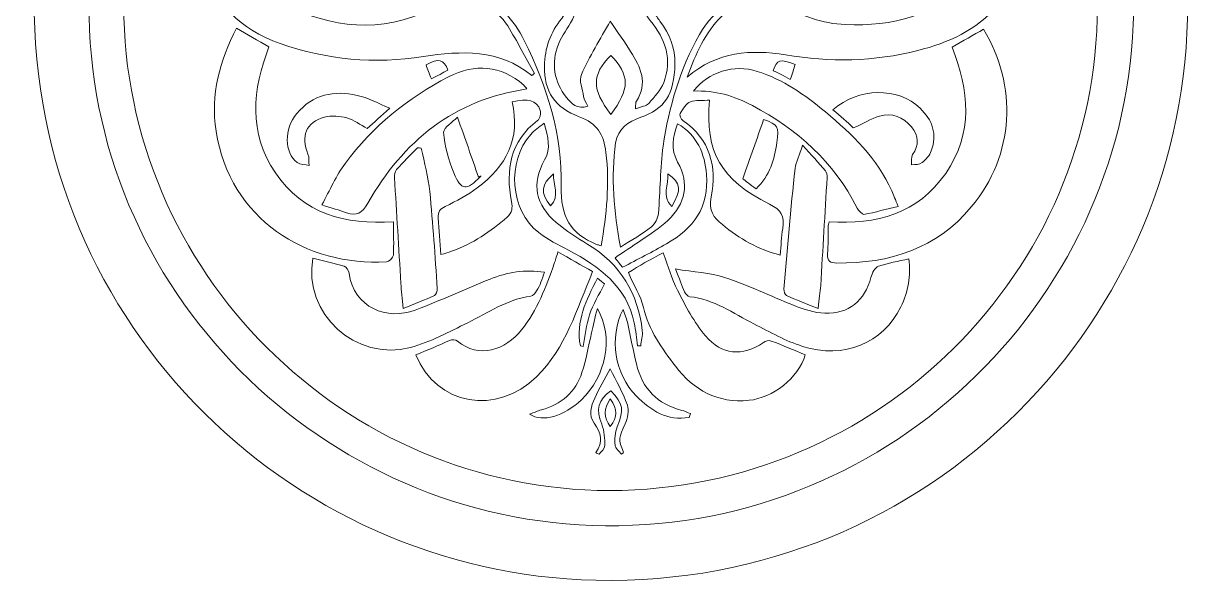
# Model space of a CAD drawing. Header units: inches. Extents: x -8.9 to 6.9, y 0.1 to 10.3.
# Drawn here: x 3.61 to 6.64, y 3.709 to 5.177 of the extents above; entities that cross this region are included whole.
import ezdxf

# ---------------------------------------------------------------- set-up
doc = ezdxf.new("R2010")
doc.units = ezdxf.units.IN
doc.header["$MEASUREMENT"] = 0
doc.layers.add('CTHULU PACK 1-10', color=7, linetype='Continuous', lineweight=0)

msp = doc.modelspace()

# ---------------------------------------------------------------- linework, layer by layer
at = {"layer": 'CTHULU PACK 1-10'}
for points, knots in [([(6.637555231977355, 5.227182591735375), (6.640333179297233, 4.413293618075436), (5.969499591650749, 3.70912720572192), (5.098666088775315, 3.728571565395314), (4.29172155955982, 3.746626951408769), (3.609777030344325, 4.42023806251988), (3.638943781782042, 5.282738147290943), (3.663943612239942, 6.064682422193286), (4.313943866553093, 6.74801592506872), (5.17922147478877, 6.727182591735387), (5.987554977664204, 6.707738232061993), (6.638944205637294, 6.042460539055266), (6.637555231977355, 5.227182591735375)], [0, 0, 0, 0, 1, 1, 1, 2, 2, 2, 3, 3, 3, 4, 4, 4, 4]), ([(3.78061061799081, 5.229960539055253), (3.775055147206305, 4.485516009839758), (4.387555231977355, 3.877182846048526), (5.123665919233214, 3.870238401604082), (5.875054892893154, 3.863293957159637), (6.486166004004265, 4.473016094610809), (6.497276945573275, 5.20912720572192), (6.506999337337598, 5.967460623826316), (5.89172130524667, 6.579960708597367), (5.155610194135558, 6.588293702846499), (4.3944996764218, 6.595238147290943), (3.775055147206305, 5.974405068270761), (3.78061061799081, 5.229960539055253)], [0, 0, 0, 0, 1, 1, 1, 2, 2, 2, 3, 3, 3, 4, 4, 4, 4]), ([(5.134777284657476, 3.961905153041799), (4.441721813872971, 3.961905153041799), (3.870888395768588, 4.532738571146182), (3.870888395768588, 5.225794041930687), (3.870888395768588, 5.927182930819589), (4.440332840213033, 6.495238401604094), (5.141721729101921, 6.495238401604094), (5.836166173546366, 6.495238401604094), (6.402833094526183, 5.923016009839771), (6.402833094526183, 5.221627544806121), (6.402833094526183, 4.529960623826304), (5.83061070276186, 3.961905153041799), (5.134777284657476, 3.961905153041799)], [0, 0, 0, 0, 1, 1, 1, 2, 2, 2, 3, 3, 3, 4, 4, 4, 4]), ([(4.913944036095194, 5.945238316833044), (4.909777538970628, 5.945238316833044), (4.906999591650749, 5.946627290492983), (4.902833094526183, 5.946627290492983), (4.902833094526183, 5.956349682257306), (4.898666597401617, 5.970238571146195), (4.904222068186123, 5.97718301559064), (4.912555486290506, 5.988293957159649), (4.925055401519456, 5.995238401604094), (4.936166343088467, 6.003571819708477), (4.951444205637295, 6.013294211472801), (4.961166173546366, 6.02718310036169), (4.951444205637295, 6.043849512715206), (4.941721813872971, 6.06190489872866), (4.923666427859516, 6.063293872388599), (4.909777538970628, 6.053571904479528), (4.89311070276186, 6.042460962910518), (4.876444290408344, 6.02718310036169), (4.866721898644022, 6.010516264152922), (4.854221983415072, 5.988293957159649), (4.845888565310688, 5.96329412670175), (4.837555147206304, 5.939682846048539), (4.822277284657476, 5.90079412670175), (4.798666427859516, 5.873016348923973), (4.758388310997538, 5.856349512715206), (4.736166004004265, 5.846627120950882), (4.713943697010992, 5.829960708597367), (4.697277284657476, 5.81190489872866), (4.65561061799081, 5.763293787617549), (4.652832670670932, 5.704960284742115), (4.662555062435254, 5.645238232061993), (4.673666004004265, 5.579960284742115), (4.7069996764218, 5.532738147290943), (4.775055147206304, 5.516071734937427), (4.781999591650749, 5.514682761277488), (4.788944036095194, 5.502182846048539), (4.791721983415072, 5.493849427944155), (4.801444375179395, 5.461905153041811), (4.811166343088467, 5.429960454284215), (4.843111041846062, 5.411905068270761), (4.855610957075011, 5.404960623826316), (4.870888819623839, 5.404960623826316), (4.884777708512729, 5.40079412670175), (4.884777708512729, 5.410516518466073), (4.884777708512729, 5.41468301559064), (4.88199976119285, 5.416071989250578), (4.848666512630567, 5.441071819708477), (4.858388480539638, 5.506349767028356), (4.886166258317416, 5.528572074021629), (4.912555062435254, 5.549405407354962), (4.952832755441982, 5.541071989250578), (4.98061053321976, 5.506349767028356), (5.015332755441982, 5.46329412670175), (5.034777115115375, 5.4132940419307), (5.037555062435254, 5.357738486375144), (5.040333009755133, 5.310516348923973), (5.008388310997538, 5.2882940419307), (4.965332670670932, 5.309127375264034), (4.947277284657476, 5.317460793368417), (4.931999422108648, 5.334127205721933), (4.913943612239942, 5.349405068270761), (4.904221220475619, 5.320238316833044), (4.906999167795498, 5.291071565395327), (4.926443527468891, 5.267460708597367), (4.961165749691113, 5.225794041930687), (5.005610363677659, 5.232738486375132), (5.061165919233214, 5.249405322583899), (5.051443527468891, 5.223016518466061), (5.045888056684386, 5.203572158792667), (5.037554638580003, 5.186905322583899), (5.026443697010992, 5.164683015590626), (5.009776860802225, 5.145238655917233), (5.001443442697842, 5.12301634892396), (4.981999083024447, 5.07301626415291), (4.988943527468891, 5.025794126701738), (5.022276776031175, 4.984127460035071), (5.034776691260124, 4.968849597486243), (5.050054553808952, 4.952183185132727), (5.07783233158673, 4.961905153041798), (5.073665834462164, 4.971627544806121), (5.068109939822407, 4.978571989250566), (5.066721390017719, 4.986904983499698), (5.063943442697842, 5.006349343173092), (5.05422147478877, 5.028571650166364), (5.061165919233214, 5.043849512715192), (5.081999252566547, 5.091071650166364), (5.109777030344326, 5.13551626415291), (5.136165834462164, 5.182738401604082), (5.156999167795498, 5.152182676506425), (5.173666004004265, 5.128571819708465), (5.188943442697842, 5.103571565395314), (5.215332246815679, 5.063293872388586), (5.234776606489074, 5.02162720572192), (5.20422130524667, 4.974405068270749), (5.201443357926791, 4.97162712095087), (5.20283233158673, 4.966071650166364), (5.201443357926791, 4.954960708597354), (5.216721220475619, 4.960516179381859), (5.230610109364508, 4.961905153041798), (5.236165580149013, 4.968849597486243), (5.251443442697842, 4.985516433695011), (5.26672130524667, 5.003571819708465), (5.275054299495801, 5.023016179381859), (5.298665580149013, 5.082738232061981), (5.279220796620367, 5.136905237812849), (5.240332077273579, 5.18412737526402), (5.22505421472475, 5.203571734937415), (5.218109770280307, 5.223016094610809), (5.22505421472475, 5.24662737526402), (5.283387717600185, 5.228571989250566), (5.325054384266851, 5.235516433695011), (5.35005421472475, 5.266071734937427), (5.368109600738206, 5.28968301559064), (5.372276521718023, 5.325793787617549), (5.356998659169195, 5.35218301559064), (5.352832162044629, 5.345238571146195), (5.348665241064812, 5.33968310036169), (5.344498743940246, 5.332738655917245), (5.327831907731479, 5.309127375264034), (5.28894318838469, 5.295238486375144), (5.266720881391417, 5.304960878139468), (5.237554129953701, 5.317460793368417), (5.234776606489074, 5.345238571146195), (5.240332077273579, 5.370238825459346), (5.248665495377963, 5.404961047681568), (5.258387463287034, 5.43968326990379), (5.275054299495801, 5.471627544806134), (5.286165241064812, 5.493849851799406), (5.304221050933518, 5.51468318513274), (5.325054384266851, 5.528572074021629), (5.36394310361364, 5.554960878139468), (5.401443273155741, 5.536905492126012), (5.41394318838469, 5.492460878139468), (5.423665580149013, 5.459127629577184), (5.411165241064812, 5.432738825459346), (5.393109855051357, 5.403572074021629), (5.411165241064812, 5.406350021341507), (5.431998574398145, 5.407738571146195), (5.441720966162468, 5.418849936570457), (5.459776352175922, 5.44107224356373), (5.473665241064812, 5.467461047681568), (5.483387632829135, 5.493849851799406), (5.48894310361364, 5.509127714348235), (5.493110024593457, 5.517461132452618), (5.509776436946973, 5.521627629577184), (5.552832077273579, 5.532738571146195), (5.583387378515983, 5.559127799119285), (5.60005421472475, 5.600794465785952), (5.622276521718023, 5.656350021341507), (5.62505404518265, 5.711905576897063), (5.605609685509256, 5.767461132452618), (5.590331822960428, 5.810516772779224), (5.56255404518265, 5.843850021341507), (5.518109855051357, 5.859127883890336), (5.477832162044629, 5.873016772779224), (5.454220881391417, 5.902183524216941), (5.440331992502529, 5.93968326990379), (5.430609600738206, 5.963294550557002), (5.423665156293761, 5.98968335467484), (5.411165241064812, 6.010516688008174), (5.400054299495801, 6.028572074021629), (5.381998489627094, 6.045238910230396), (5.36394310361364, 6.056349851799406), (5.355609685509256, 6.061905322583911), (5.337554299495801, 6.050794381014902), (5.325054384266851, 6.046627460035083), (5.329220881391417, 6.034127544806134), (5.331998828711296, 6.018849682257306), (5.340332246815679, 6.007738740688296), (5.348665664920063, 5.996627799119285), (5.363943527468891, 5.992460878139468), (5.373665495377963, 5.981349936570457), (5.384776436946973, 5.970238995001446), (5.386165410606913, 5.956350106112558), (5.36394310361364, 5.946627714348235), (5.373665495377963, 5.973016518466073), (5.356998659169195, 5.977183439445891), (5.340331822960428, 5.984127883890336), (5.293109685509256, 6.004961217223669), (5.284776267404873, 6.036905492126012), (5.315331992502529, 6.078572158792679), (5.311165495377963, 6.079961132452618), (5.308387548058084, 6.082738655917245), (5.305609600738206, 6.082738655917245), (5.248665071522711, 6.092461047681568), (5.208387378515983, 6.046627460035083), (5.226442764529438, 5.991071904479528), (5.233387208973883, 5.967460623826316), (5.248665071522711, 5.946627290492983), (5.255609515967155, 5.923016433695023), (5.269498404856045, 5.878571819708477), (5.259776013091721, 5.835516603237124), (5.248665071522711, 5.791071989250578), (5.240331653418327, 5.759127714348235), (5.241720627078266, 5.7257940419307), (5.269498404856045, 5.70218318513274), (5.294498235313944, 5.681349851799406), (5.320887463287034, 5.68968326990379), (5.350053790869499, 5.711905576897063), (5.33616490198061, 5.671627883890336), (5.308387124202832, 5.673016857550274), (5.280609346425054, 5.674405407354962), (5.277831399105176, 5.634127714348235), (5.288942764529438, 5.591072074021629), (5.252831568647277, 5.559127799119285), (5.251442594987338, 5.561905746439164), (5.250053621327398, 5.563294296243851), (5.250053621327398, 5.563294296243851), (5.250053621327398, 5.56607224356373), (5.250053621327398, 5.568849767028356), (5.250053621327398, 5.571627714348235), (5.268109007340854, 5.617460878139468), (5.265331483876226, 5.660516518466073), (5.238942679758388, 5.70218318513274), (5.218109346425054, 5.734127460035083), (5.218109346425054, 5.768849682257306), (5.227831738189378, 5.806349851799406), (5.234776182633822, 5.834127629577184), (5.236165156293761, 5.861905407354962), (5.241720627078266, 5.88968318513274), (5.2000539604116, 5.849405492126012), (5.143109431196105, 5.81607224356373), (5.193109515967155, 5.745238825459346), (5.168109685509256, 5.75357224356373), (5.161165241064812, 5.767461132452618), (5.158387293744933, 5.786905492126012), (5.152831822960428, 5.823016688008174), (5.168109685509256, 5.850794465785952), (5.193109515967155, 5.875794296243851), (5.21255387564055, 5.895238655917245), (5.227831738189378, 5.918849936570457), (5.215331822960428, 5.946627714348235), (5.19866498675166, 5.986905407354962), (5.188943018842589, 6.025794550557002), (5.21255387564055, 6.06468326990379), (5.154220372765116, 6.095238995001446), (5.13616498675166, 6.136905661668113), (5.158387293744933, 6.17857232833478), (5.177831653418327, 6.214683524216941), (5.230609685509256, 6.227183439445891), (5.272276352175922, 6.200794635328052), (5.255609515967155, 6.200794635328052), (5.243109600738206, 6.200794635328052), (5.231998659169195, 6.200794635328052), (5.205609855051357, 6.200794635328052), (5.181998574398145, 6.19107224356373), (5.175054129953701, 6.166072413105831), (5.170887632829135, 6.149405576897063), (5.175054129953701, 6.125794720099102), (5.184776521718023, 6.111905831210214), (5.198665410606913, 6.088294550557002), (5.22644318838469, 6.089683524216941), (5.248665495377963, 6.098016942321325), (5.281998743940246, 6.110516857550274), (5.312554469037902, 6.104961386765769), (5.343109770280307, 6.09246147153682), (5.386165410606913, 6.074406085523365), (5.429221050933518, 6.095239418856698), (5.444498489627094, 6.139683608987992), (5.458387378515983, 6.184128222974536), (5.440331992502529, 6.232739334085648), (5.391720881391417, 6.256350190883608), (5.22644318838469, 6.339683524216941), (5.059776521718023, 6.339683524216941), (4.894498828711296, 6.257739164543547), (4.865332077273579, 6.243850275654658), (4.844498743940246, 6.218850445196759), (4.837554299495801, 6.186905746439164), (4.830609855051357, 6.156350021341507), (4.836165325835862, 6.127183693759042), (4.861165580149013, 6.106350360425708), (4.880609939822407, 6.088294974412254), (4.904221220475619, 6.077183608987992), (4.931998998253397, 6.088294974412254), (4.968110194135558, 6.103572836961082), (5.00283241635778, 6.110517281405527), (5.041721135704569, 6.096628392516637), (5.076443357926791, 6.084128477287688), (5.108387632829135, 6.106350784280961), (5.113943527468891, 6.136906085523365), (5.119498998253397, 6.170239334085648), (5.095888141455437, 6.198017111863426), (5.058387971913336, 6.200795059183304), (5.044499083024447, 6.202184032843243), (5.031999167795498, 6.200795059183304), (5.009776860802225, 6.200795059183304), (5.052832501128831, 6.225794889641203), (5.104221135704569, 6.216072921732132), (5.122276945573275, 6.182739673169849), (5.130610363677659, 6.167461810621021), (5.137554808122104, 6.143850953823061), (5.131999337337598, 6.129962064934172), (5.120888395768588, 6.104962234476273), (5.098666088775315, 6.082739927483), (5.079221729101921, 6.056351123365161), (5.091721644330871, 6.017462404018374), (5.094499591650749, 6.002184541469546), (5.077832755441982, 5.966073345587384), (5.061165919233214, 5.929962149705223), (5.069499337337598, 5.902184371927445), (5.094499591650749, 5.875795567809606), (5.10561053321976, 5.863295652580656), (5.116721898644022, 5.849406763691768), (5.123666343088467, 5.83412890114294), (5.140333179297233, 5.796628731600839), (5.127832840213032, 5.75912898591399), (5.097277538970628, 5.750795567809606), (5.14311070276186, 5.818851038594112), (5.086166597401617, 5.850795737351707), (5.047277454199577, 5.891073430358434), (5.048666427859516, 5.864684626240596), (5.048666427859516, 5.838295822122757), (5.055610872303961, 5.814684541469546), (5.06949976119285, 5.770239927483), (5.063944290408344, 5.731351208136212), (5.040333009755133, 5.692462488789424), (5.0194996764218, 5.659129240227141), (5.0194996764218, 5.62301804434498), (5.03061061799081, 5.585517874802879), (5.033388565310688, 5.578573430358434), (5.034777115115375, 5.570240012254051), (5.037555062435254, 5.554962149705223), (4.997277369428527, 5.592462319247323), (5.008388310997538, 5.635517535718677), (5.004221813872971, 5.675795652580656), (4.975055062435254, 5.67162915545609), (4.950055231977355, 5.674406678920718), (4.938943866553093, 5.707739927483), (4.961166173546366, 5.688295567809606), (4.984777030344326, 5.684128646829789), (5.009777284657476, 5.698017535718677), (5.034777115115375, 5.713295398267505), (5.04172155955982, 5.739684202385344), (5.040333009755133, 5.767461980163122), (5.038944036095194, 5.779961895392071), (5.037555062435254, 5.793850784280961), (5.033388565310688, 5.80635069950991), (5.01811070276186, 5.861906255065465), (5.016721729101921, 5.914683863301143), (5.050055401519456, 5.964683948072193), (5.055610872303961, 5.974406339836516), (5.059777793283779, 5.985517281405527), (5.062555316748405, 5.996628222974536), (5.066721813872971, 6.021628053432436), (5.06811078753291, 6.046628307745587), (5.044499930734951, 6.064683693759042), (5.022277623741678, 6.081350529967809), (4.998666766943718, 6.089683524216941), (4.969500015506, 6.077183608987992), (5.000055740603657, 6.038294889641203), (4.991722322499273, 6.003572667418981), (4.947277708512729, 5.984127883890336), (4.923666427859516, 5.9757940419307), (4.904221644330871, 5.971627120950882), (4.913944036095194, 5.945238316833044)], [0, 0, 0, 0, 1, 1, 1, 2, 2, 2, 3, 3, 3, 4, 4, 4, 5, 5, 5, 6, 6, 6, 7, 7, 7, 8, 8, 8, 9, 9, 9, 10, 10, 10, 11, 11, 11, 12, 12, 12, 13, 13, 13, 14, 14, 14, 15, 15, 15, 16, 16, 16, 17, 17, 17, 18, 18, 18, 19, 19, 19, 20, 20, 20, 21, 21, 21, 22, 22, 22, 23, 23, 23, 24, 24, 24, 25, 25, 25, 26, 26, 26, 27, 27, 27, 28, 28, 28, 29, 29, 29, 30, 30, 30, 31, 31, 31, 32, 32, 32, 33, 33, 33, 34, 34, 34, 35, 35, 35, 36, 36, 36, 37, 37, 37, 38, 38, 38, 39, 39, 39, 40, 40, 40, 41, 41, 41, 42, 42, 42, 43, 43, 43, 44, 44, 44, 45, 45, 45, 46, 46, 46, 47, 47, 47, 48, 48, 48, 49, 49, 49, 50, 50, 50, 51, 51, 51, 52, 52, 52, 53, 53, 53, 54, 54, 54, 55, 55, 55, 56, 56, 56, 57, 57, 57, 58, 58, 58, 59, 59, 59, 60, 60, 60, 61, 61, 61, 62, 62, 62, 63, 63, 63, 64, 64, 64, 65, 65, 65, 66, 66, 66, 67, 67, 67, 68, 68, 68, 69, 69, 69, 70, 70, 70, 71, 71, 71, 72, 72, 72, 73, 73, 73, 74, 74, 74, 75, 75, 75, 76, 76, 76, 77, 77, 77, 78, 78, 78, 79, 79, 79, 80, 80, 80, 81, 81, 81, 82, 82, 82, 83, 83, 83, 84, 84, 84, 85, 85, 85, 86, 86, 86, 87, 87, 87, 88, 88, 88, 89, 89, 89, 90, 90, 90, 91, 91, 91, 92, 92, 92, 93, 93, 93, 94, 94, 94, 95, 95, 95, 96, 96, 96, 97, 97, 97, 98, 98, 98, 99, 99, 99, 100, 100, 100, 101, 101, 101, 102, 102, 102, 103, 103, 103, 104, 104, 104, 105, 105, 105, 106, 106, 106, 107, 107, 107, 108, 108, 108, 109, 109, 109, 110, 110, 110, 111, 111, 111, 112, 112, 112, 113, 113, 113, 114, 114, 114, 115, 115, 115, 116, 116, 116, 117, 117, 117, 118, 118, 118, 118]), ([(4.931999422108648, 5.041071565395314), (4.934777369428527, 5.042460539055253), (4.936165919233214, 5.04523806251988), (4.938943866553093, 5.04662703617982), (4.915332585899881, 5.088293702846486), (4.894499252566547, 5.129960369513153), (4.869499422108648, 5.17023806251988), (4.838943697010992, 5.217460199971052), (4.79311053321976, 5.238293533304386), (4.737554977664204, 5.228571565395314), (4.706999252566547, 5.223016094610809), (4.676443951324143, 5.216071650166364), (4.647277199886426, 5.203571734937415), (4.513943781782042, 5.14662720572192), (4.387554808122104, 5.174404983499698), (4.266721729101921, 5.235516009839758), (4.170888480539638, 5.284127120950882), (4.136166258317416, 5.370238401604094), (4.159777115115376, 5.474405068270761), (4.183388395768588, 5.582738232061993), (4.247276945573275, 5.66468301559064), (4.331999252566548, 5.731349512715206), (4.375054892893154, 5.764682761277488), (4.41672155955982, 5.800793957159649), (4.461165749691113, 5.836905153041811), (4.444498913482346, 5.856349512715206), (4.42922147478877, 5.873016348923973), (4.413943612239942, 5.892460708597367), (4.319499337337598, 5.817460793368417), (4.225054638580003, 5.746627375264034), (4.151443697010992, 5.656349597486255), (4.12783241635778, 5.625793872388599), (4.106999083024447, 5.591071650166377), (4.093110194135558, 5.556349427944155), (4.031999167795498, 5.414682591735387), (4.063943442697842, 5.19801626415291), (4.277832246815679, 5.124404898728648), (4.398665749691113, 5.082738232061981), (4.523665749691113, 5.070238316833031), (4.650054299495801, 5.091071650166364), (4.748666343088467, 5.104960539055253), (4.847277538970628, 5.111904983499698), (4.931999422108648, 5.041071565395314)], [0, 0, 0, 0, 1, 1, 1, 2, 2, 2, 3, 3, 3, 4, 4, 4, 5, 5, 5, 6, 6, 6, 7, 7, 7, 8, 8, 8, 9, 9, 9, 10, 10, 10, 11, 11, 11, 12, 12, 12, 13, 13, 13, 14, 14, 14, 14]), ([(5.813943866553093, 5.836905153041811), (5.86672147478877, 5.792460539055266), (5.91811053321976, 5.752182846048539), (5.96811061799081, 5.710516179381872), (6.036166088775315, 5.653571650166377), (6.084777199886426, 5.584127205721933), (6.108388480539638, 5.498016348923973), (6.13061078753291, 5.41468301559064), (6.129221813872971, 5.332738655917245), (6.058388395768588, 5.271627629577184), (5.962555147206304, 5.189683269903778), (5.847277115115375, 5.164683015590626), (5.725055062435254, 5.175794381014889), (5.66811053321976, 5.181349851799394), (5.615332924984082, 5.209127629577172), (5.559777369428527, 5.224405492126), (5.511166258317416, 5.236905407354949), (5.463944120866244, 5.234127883890323), (5.425054977664204, 5.195238740688282), (5.383388310997538, 5.152183100361677), (5.358388480539638, 5.099405492126), (5.336166173546366, 5.036905492126), (5.415333009755133, 5.104960962910505), (5.502832840213032, 5.109127883890323), (5.591721644330871, 5.095238995001434), (5.706999252566547, 5.07579463532804), (5.822277284657476, 5.077183608987979), (5.936165919233214, 5.106349936570445), (6.015332755441982, 5.127183269903778), (6.088943697010992, 5.157738995001434), (6.143110278906608, 5.224405492126), (6.223665664920063, 5.324405661668113), (6.22922155955982, 5.479960962910518), (6.159777115115375, 5.602183439445891), (6.119499422108648, 5.674405831210214), (6.058388395768588, 5.727183439445891), (5.998665919233214, 5.781350021341507), (5.95422130524667, 5.820238740688296), (5.908388141455437, 5.856349936570457), (5.859777030344326, 5.895239079772497), (5.84311061799081, 5.873015925068721), (5.829221729101921, 5.854960539055266), (5.813943866553093, 5.836905153041811)], [0, 0, 0, 0, 1, 1, 1, 2, 2, 2, 3, 3, 3, 4, 4, 4, 5, 5, 5, 6, 6, 6, 7, 7, 7, 8, 8, 8, 9, 9, 9, 10, 10, 10, 11, 11, 11, 12, 12, 12, 13, 13, 13, 14, 14, 14, 14]), ([(5.112554977664204, 4.598016094610809), (5.126443866553093, 4.679960454284203), (5.134777284657476, 4.76051626415291), (5.125054892893154, 4.841071650166364), (5.119499422108648, 4.888293787617536), (5.101443612239942, 4.917460539055253), (5.055610448448709, 4.93412737526402), (4.99172147478877, 4.957738655917233), (4.963943697010992, 4.999405322583899), (4.965332670670932, 5.066071819708465), (4.965332670670932, 5.111904983499698), (4.98061053321976, 5.153571650166364), (5.009777284657476, 5.189682846048526), (5.013943781782042, 5.195238316833031), (5.01811070276186, 5.200793787617536), (5.0194996764218, 5.203571734937415), (4.991721898644022, 5.210516179381859), (4.962555147206304, 5.213294126701738), (4.937555316748405, 5.224405068270749), (4.920888480539638, 5.231349512715192), (4.909777538970628, 5.24662737526402), (4.887555231977355, 5.239682930819577), (4.88199976119285, 5.238293957159637), (4.865332924984082, 5.252182846048526), (4.862555401519456, 5.263294211472801), (4.85838890439489, 5.273016603237124), (4.863944375179395, 5.286905492126012), (4.866721898644022, 5.299405407354962), (4.870888395768588, 5.325794211472801), (4.854221983415072, 5.33968310036169), (4.829221729101921, 5.329961132452618), (4.823666258317416, 5.32718318513274), (4.816721813872971, 5.324405661668113), (4.811166343088467, 5.321627714348235), (4.793110957075011, 5.313294296243851), (4.775055147206304, 5.304960878139468), (4.758388734852789, 5.321627714348235), (4.741721898644022, 5.338294550557002), (4.737555401519456, 5.357738910230396), (4.747277793283779, 5.37857224356373), (4.754222237728223, 5.396627629577184), (4.762555655832607, 5.413294465785952), (4.769500100277051, 5.429961301994719), (4.782000015506, 5.460517027092375), (4.773666597401617, 5.481350360425708), (4.743111296159213, 5.492461301994719), (4.701444629492546, 5.507739164543547), (4.672277878054829, 5.535516942321325), (4.652833518381435, 5.574405661668113), (4.644500100277051, 5.59107249787688), (4.640333603152485, 5.609127883890336), (4.633389158708041, 5.629961217223669), (4.584778047596929, 5.559127799119285), (4.565333687923535, 5.482738910230396), (4.566722661583475, 5.402183524216941), (4.568111635243414, 5.317461217223669), (4.63477813236798, 5.25218369375903), (4.719500439361253, 5.25079472009909), (4.740333772694586, 5.25079472009909), (4.76116710602792, 5.25079472009909), (4.782000439361253, 5.246628222974524), (4.845889413021192, 5.232739334085636), (4.88477813236798, 5.186906170294403), (4.912555910145758, 5.132739164543535), (4.972277962825879, 5.01329463532804), (5.01116710602792, 4.885517111863413), (5.008389158708041, 4.753572667418969), (5.007000185048101, 4.674405831210202), (5.032000439361253, 4.629961641078907), (5.100055910145758, 4.60218386330113), (5.104221983415072, 4.600794041930687), (5.106999506879699, 4.600794041930687), (5.112554977664204, 4.598016094610809)], [0, 0, 0, 0, 1, 1, 1, 2, 2, 2, 3, 3, 3, 4, 4, 4, 5, 5, 5, 6, 6, 6, 7, 7, 7, 8, 8, 8, 9, 9, 9, 10, 10, 10, 11, 11, 11, 12, 12, 12, 13, 13, 13, 14, 14, 14, 15, 15, 15, 16, 16, 16, 17, 17, 17, 18, 18, 18, 19, 19, 19, 20, 20, 20, 21, 21, 21, 22, 22, 22, 23, 23, 23, 24, 24, 24, 24]), ([(5.162555062435254, 4.59523814729093), (5.191721813872971, 4.613293533304386), (5.219499591650749, 4.628571395853214), (5.243110448448709, 4.648015755526608), (5.252832840213032, 4.654960199971052), (5.259777284657476, 4.67023806251988), (5.261165834462164, 4.682737977748829), (5.26672130524667, 4.741071480624264), (5.26533233158673, 4.800793533304386), (5.273665749691113, 4.85773806251988), (5.288943612239942, 4.959126781866668), (5.316721390017719, 5.057737977748829), (5.368110024593457, 5.148015755526608), (5.408387717600185, 5.217460199971052), (5.466721220475619, 5.25773789297778), (5.551443527468891, 5.253571395853214), (5.625054469037902, 5.249404898728648), (5.684776945573275, 5.298016009839771), (5.700054808122104, 5.368849004088903), (5.718110194135558, 5.454960284742115), (5.695888310997538, 5.53412669709563), (5.654221644330871, 5.609126612324581), (5.650055147206304, 5.616071056769024), (5.644499252566547, 5.62162652755353), (5.637554808122104, 5.632737892977792), (5.625054892893154, 5.567459945657914), (5.593110194135558, 5.520237808206742), (5.533388141455437, 5.496626951408781), (5.497276945573275, 5.481349088859953), (5.490332501128831, 5.463293702846499), (5.506999337337598, 5.425793533304398), (5.515332755441982, 5.407738147290943), (5.526443697010992, 5.389682337422237), (5.527832670670932, 5.370237977748843), (5.529221644330871, 5.354960115200015), (5.522277199886426, 5.332737808206742), (5.511165834462164, 5.323015840297671), (5.50283241635778, 5.314682422193286), (5.481999083024447, 5.320237892977792), (5.466721220475619, 5.320237892977792), (5.461165749691113, 5.320237892977792), (5.455610278906608, 5.327182337422237), (5.448665834462164, 5.328571311082176), (5.437554892893154, 5.329960284742115), (5.422277030344326, 5.332737808206742), (5.415332585899881, 5.327182337422237), (5.408388141455437, 5.321626866637731), (5.408388141455437, 5.306349004088903), (5.406999167795498, 5.293849088859953), (5.406999167795498, 5.288293618075448), (5.409777115115375, 5.282738147290943), (5.409777115115375, 5.277182252651186), (5.412555062435254, 5.246626527553517), (5.400054723351053, 5.236904559644446), (5.369499422108648, 5.239682083109073), (5.362554977664204, 5.241071056769012), (5.35422155955982, 5.236904135789195), (5.347277115115375, 5.234126612324567), (5.333388226226487, 5.227182167880124), (5.319499337337598, 5.2174597761158), (5.30422147478877, 5.213293278991234), (5.287554638580003, 5.209126781866668), (5.268110278906608, 5.209126781866668), (5.247276945573275, 5.207737808206729), (5.254221390017719, 5.198015416442406), (5.259776860802225, 5.191070971997961), (5.26533233158673, 5.182737977748829), (5.290332162044629, 5.149404729186547), (5.305610024593457, 5.111904559644446), (5.304221050933518, 5.071626866637719), (5.302832077273579, 4.991071480624264), (5.276443273155741, 4.953571311082163), (5.215332246815679, 4.932737977748829), (5.181998998253397, 4.92162703617982), (5.156998743940246, 4.903571226311113), (5.150054299495801, 4.866071480624264), (5.137555231977355, 4.777182676506425), (5.145888650081738, 4.688293872388586), (5.162555062435254, 4.59523814729093)], [0, 0, 0, 0, 1, 1, 1, 2, 2, 2, 3, 3, 3, 4, 4, 4, 5, 5, 5, 6, 6, 6, 7, 7, 7, 8, 8, 8, 9, 9, 9, 10, 10, 10, 11, 11, 11, 12, 12, 12, 13, 13, 13, 14, 14, 14, 15, 15, 15, 16, 16, 16, 17, 17, 17, 18, 18, 18, 19, 19, 19, 20, 20, 20, 21, 21, 21, 22, 22, 22, 23, 23, 23, 24, 24, 24, 25, 25, 25, 26, 26, 26, 26]), ([(4.572277284657476, 4.660516094610809), (4.445888310997538, 4.653571650166364), (4.337555147206304, 4.681349427944142), (4.265332755441982, 4.788294041930687), (4.194499337337598, 4.892460708597354), (4.205610702761861, 5.004960793368405), (4.248665919233214, 5.116071904479515), (4.219499167795498, 5.132738740688282), (4.19172139001772, 5.148016179381859), (4.163943612239942, 5.164683015590626), (4.120887971913336, 5.078571734937415), (4.095888141455437, 4.992460878139454), (4.111166004004265, 4.896627629577172), (4.147277199886426, 4.666071989250566), (4.345888141455437, 4.545238910230383), (4.55422147478877, 4.556349851799394), (4.561165919233214, 4.556349851799394), (4.570888310997538, 4.567460793368405), (4.572276860802225, 4.574405237812849), (4.573666258317416, 4.602182591735375), (4.572277284657476, 4.629960369513153), (4.572277284657476, 4.660516094610809)], [0, 0, 0, 0, 1, 1, 1, 2, 2, 2, 3, 3, 3, 4, 4, 4, 5, 5, 5, 6, 6, 6, 7, 7, 7, 7]), ([(6.025055147206304, 5.114682930819577), (6.06949976119285, 5.002182846048526), (6.08061070276186, 4.891071734937415), (6.008388310997538, 4.786905068270749), (5.936165919233214, 4.681349427944142), (5.827832755441982, 4.653571650166364), (5.70561070276186, 4.660516094610809), (5.704221729101921, 4.656349597486243), (5.702832755441982, 4.652182676506425), (5.702832755441982, 4.648016179381859), (5.702832755441982, 4.624404898728648), (5.702832755441982, 4.600794041930687), (5.701443781782042, 4.577182761277476), (5.700054808122104, 4.55912737526402), (5.708388226226487, 4.553571480624264), (5.725055062435254, 4.553571480624264), (5.862554977664204, 4.552182506964324), (5.984777454199577, 4.591071650166364), (6.075055231977355, 4.699404813957597), (6.188944290408344, 4.835515755526608), (6.19449976119285, 5.014682761277476), (6.106999506879699, 5.161904644415496), (6.08061070276186, 5.14662720572192), (6.052832924984082, 5.131349343173092), (6.025055147206304, 5.114682930819577)], [0, 0, 0, 0, 1, 1, 1, 2, 2, 2, 3, 3, 3, 4, 4, 4, 5, 5, 5, 6, 6, 6, 7, 7, 7, 8, 8, 8, 8]), ([(5.137555231977355, 4.939682846048526), (5.187555316748405, 5.006349343173092), (5.187555316748405, 5.042460539055253), (5.137555231977355, 5.093849597486243), (5.087555147206304, 5.042460539055253), (5.087555147206304, 5.006349343173092), (5.137555231977355, 4.939682846048526)], [0, 0, 0, 0, 1, 1, 1, 2, 2, 2, 2]), ([(4.919499506879699, 5.006349343173092), (4.91811053321976, 5.007738316833031), (4.913944036095194, 5.013293787617536), (4.911166088775315, 5.016071734937415), (4.851444036095194, 5.068849343173092), (4.784777115115375, 5.07301626415291), (4.715332670670932, 5.038294041930687), (4.609777030344326, 4.982738486375132), (4.518110278906608, 4.909127544806121), (4.447277284657476, 4.813293872388586), (4.423666004004265, 4.781349597486243), (4.406999591650749, 4.743849427944142), (4.386166258317416, 4.704960708597354), (4.412555062435254, 4.69662729049297), (4.430610872303961, 4.691071819708465), (4.450055231977355, 4.68412737526402), (4.476444036095194, 4.675793957159637), (4.490332924984082, 4.682738401604082), (4.50561078753291, 4.70912720572192), (4.597277538970628, 4.870238401604082), (4.729221983415072, 4.978571565395314), (4.919499506879699, 5.006349343173092)], [0, 0, 0, 0, 1, 1, 1, 2, 2, 2, 3, 3, 3, 4, 4, 4, 5, 5, 5, 6, 6, 6, 7, 7, 7, 7]), ([(4.670888480539638, 5.03273814729093), (4.687555316748405, 5.041071565395314), (4.700055231977355, 5.048016009839758), (4.713944120866244, 5.054960454284203), (4.704221729101921, 5.08412720572192), (4.688944290408344, 5.086904729186547), (4.656999591650749, 5.068849343173092), (4.661166088775315, 5.057738401604082), (4.665333009755133, 5.04662703617982), (4.670888480539638, 5.03273814729093)], [0, 0, 0, 0, 1, 1, 1, 2, 2, 2, 3, 3, 3, 3]), ([(5.352833009755133, 5.000793872388586), (5.408388565310688, 5.003571819708465), (5.458388650081738, 4.988293957159637), (5.50561078753291, 4.963293702846486), (5.622277369428527, 4.900793702846486), (5.71811061799081, 4.817460369513153), (5.777833094526183, 4.696626866637719), (5.781999591650749, 4.689682422193274), (5.791721983415072, 4.679960030428952), (5.795888480539638, 4.679960030428952), (5.825055231977355, 4.685515501213457), (5.854221983415072, 4.69384891931784), (5.884777284657476, 4.700793363762285), (5.877832840213032, 4.718848749775739), (5.872277369428527, 4.729960115200001), (5.868110448448709, 4.741071056769012), (5.830610278906608, 4.825793363762285), (5.765332755441982, 4.888293363762285), (5.695888310997538, 4.946626442782467), (5.641721729101921, 4.991071056769012), (5.586166173546366, 5.031348749775739), (5.51811070276186, 5.052182083109073), (5.458388650081738, 5.07162729049297), (5.390332755441982, 5.050793957159637), (5.352833009755133, 5.000793872388586)], [0, 0, 0, 0, 1, 1, 1, 2, 2, 2, 3, 3, 3, 4, 4, 4, 5, 5, 5, 6, 6, 6, 7, 7, 7, 8, 8, 8, 8]), ([(5.604221983415072, 5.031349597486243), (5.609777454199577, 5.046627460035071), (5.613944375179395, 5.05912737526402), (5.616721898644022, 5.070238316833031), (5.577833179297233, 5.085516179381859), (5.56949976119285, 5.082738232061981), (5.559777369428527, 5.053571480624264), (5.573666258317416, 5.048016009839758), (5.586166173546366, 5.041071565395314), (5.604221983415072, 5.031349597486243)], [0, 0, 0, 0, 1, 1, 1, 2, 2, 2, 3, 3, 3, 3]), ([(4.562555316748405, 4.956349258402042), (4.531999591650749, 4.968849173630991), (4.50561078753291, 4.98412703617982), (4.477833009755133, 4.989682506964324), (4.418110957075011, 5.003571395853214), (4.362555401519456, 4.992460454284203), (4.320888734852789, 4.942460369513153), (4.287555486290506, 4.902182676506425), (4.287555486290506, 4.841071650166364), (4.322277708512729, 4.814682422193274), (4.329222152957173, 4.809126951408769), (4.343111041846062, 4.809126951408769), (4.352833433610385, 4.807737977748829), (4.351444459950445, 4.817460369513153), (4.354222407270324, 4.828571311082163), (4.350055486290506, 4.836904729186547), (4.330611126617112, 4.88273789297778), (4.344500015506001, 4.92023806251988), (4.393111126617112, 4.932737977748829), (4.411166512630567, 4.938293448533335), (4.433388819623839, 4.935515925068708), (4.451444629492546, 4.93134900408889), (4.469500015506, 4.925793533304386), (4.486166851714768, 4.913293618075436), (4.504222237728223, 4.903571226311113), (4.522277199886426, 4.920238486375132), (4.538944036095194, 4.935515925068708), (4.562555316748405, 4.956349258402042)], [0, 0, 0, 0, 1, 1, 1, 2, 2, 2, 3, 3, 3, 4, 4, 4, 5, 5, 5, 6, 6, 6, 7, 7, 7, 8, 8, 8, 9, 9, 9, 9]), ([(5.76811070276186, 4.904960623826304), (5.79311053321976, 4.916071565395314), (5.813943866553093, 4.928571904479515), (5.836166173546366, 4.93551634892396), (5.869499422108648, 4.945238740688282), (5.897277199886426, 4.93412737526402), (5.919499506879699, 4.907738571146182), (5.938943866553093, 4.88412729049297), (5.938943866553093, 4.860516433695011), (5.922277454199577, 4.835516179381859), (5.918110957075011, 4.828571734937415), (5.920888480539638, 4.817460793368405), (5.919499506879699, 4.80912737526402), (5.929221898644022, 4.81051634892396), (5.940332840213032, 4.80912737526402), (5.947277284657476, 4.814682846048526), (5.9569996764218, 4.82301626415291), (5.966721644330871, 4.83412720572192), (5.970888565310688, 4.845238571146182), (5.987555401519456, 4.888294211472788), (5.973666512630567, 4.925793957159637), (5.941721813872971, 4.956349682257293), (5.884777284657476, 5.011905237812849), (5.78061061799081, 5.01051626415291), (5.715333094526183, 4.952183185132727), (5.734777454199577, 4.935515925068708), (5.752832840213032, 4.920238486375132), (5.76811070276186, 4.904960623826304)], [0, 0, 0, 0, 1, 1, 1, 2, 2, 2, 3, 3, 3, 4, 4, 4, 5, 5, 5, 6, 6, 6, 7, 7, 7, 8, 8, 8, 9, 9, 9, 9]), ([(4.695888310997538, 4.575793787617536), (4.706999252566547, 4.578571734937415), (4.715332670670932, 4.581349258402042), (4.723666088775315, 4.58412720572192), (4.777832670670932, 4.603571565395314), (4.825054808122104, 4.63551626415291), (4.868110448448709, 4.673016009839758), (4.881999337337598, 4.685515925068708), (4.881999337337598, 4.69662729049297), (4.879221390017719, 4.713293702846486), (4.863943527468891, 4.79523806251988), (4.875054892893154, 4.870237977748829), (4.947276860802225, 4.924404983499698), (4.95283233158673, 4.928571480624264), (4.956999252566547, 4.943849343173092), (4.95422130524667, 4.950793787617536), (4.944498913482346, 4.977182591735375), (4.922277030344326, 4.98273806251988), (4.880610363677659, 4.973016094610809), (4.904221644330871, 4.877182846048526), (4.865332501128831, 4.804960454284203), (4.790332585899881, 4.749404898728648), (4.765332755441982, 4.729960539055253), (4.736166004004265, 4.714682676506425), (4.706999252566547, 4.700793787617536), (4.693110363677659, 4.693849343173092), (4.687554892893154, 4.686904898728648), (4.688943866553093, 4.67023806251988), (4.690332840213032, 4.639682761277476), (4.69311078753291, 4.60912703617982), (4.695888310997538, 4.575793787617536)], [0, 0, 0, 0, 1, 1, 1, 2, 2, 2, 3, 3, 3, 4, 4, 4, 5, 5, 5, 6, 6, 6, 7, 7, 7, 8, 8, 8, 9, 9, 9, 10, 10, 10, 10]), ([(5.3944996764218, 4.977182591735375), (5.376444290408344, 4.975793618075436), (5.358388480539638, 4.978571565395314), (5.344499591650749, 4.973016094610809), (5.333388650081738, 4.968849597486243), (5.325055231977355, 4.954960708597354), (5.31811078753291, 4.942460369513153), (5.315332840213032, 4.939682422193274), (5.320888734852789, 4.927182506964324), (5.325055231977355, 4.924404983499698), (5.395888650081738, 4.875793872388586), (5.413944036095194, 4.803571480624264), (5.398666173546366, 4.725794041930687), (5.391721729101921, 4.689682846048526), (5.404221644330871, 4.671627460035071), (5.427832924984082, 4.653571650166364), (5.472277538970628, 4.617460454284203), (5.520888650081738, 4.588293702846486), (5.577832755441982, 4.574404813957597), (5.58061070276186, 4.599404644415496), (5.58061070276186, 4.621626951408769), (5.584777199886426, 4.643849258402042), (5.590332670670932, 4.675793533304386), (5.58061070276186, 4.692460369513153), (5.550054977664204, 4.706349258402042), (5.423666427859516, 4.770238232061981), (5.38199976119285, 4.842460623826304), (5.3944996764218, 4.977182591735375)], [0, 0, 0, 0, 1, 1, 1, 2, 2, 2, 3, 3, 3, 4, 4, 4, 5, 5, 5, 6, 6, 6, 7, 7, 7, 8, 8, 8, 9, 9, 9, 9]), ([(4.800054977664204, 4.779960623826304), (4.797277030344326, 4.778571650166364), (4.794499506879699, 4.778571650166364), (4.79311053321976, 4.777182676506425), (4.776443697010992, 4.827182761277476), (4.758388310997538, 4.877182846048526), (4.738943951324143, 4.932738401604082), (4.726444036095194, 4.920238486375132), (4.702832755441982, 4.906349597486243), (4.702832755441982, 4.893849682257293), (4.70561070276186, 4.857738486375132), (4.715332670670932, 4.82162729049297), (4.72922155955982, 4.788294041930687), (4.748665919233214, 4.741071904479515), (4.762554808122104, 4.741071904479515), (4.798666004004265, 4.778571650166364), (4.798666427859516, 4.778571650166364), (4.800054977664204, 4.779960623826304), (4.800054977664204, 4.779960623826304)], [0, 0, 0, 0, 1, 1, 1, 2, 2, 2, 3, 3, 3, 4, 4, 4, 5, 5, 5, 6, 6, 6, 6]), ([(4.963944120866244, 4.917460539055253), (4.950055231977355, 4.906349597486243), (4.938944290408344, 4.898016179381859), (4.929221898644022, 4.888293787617536), (4.866721898644022, 4.817460369513153), (4.875055316748405, 4.691071395853214), (4.950055231977355, 4.632738316833031), (4.973666512630567, 4.614682930819577), (5.001444290408344, 4.600794041930687), (5.027833094526183, 4.586905153041798), (5.108388480539638, 4.543849512715192), (5.177832924984082, 4.493849427944142), (5.198666258317416, 4.398016179381859), (5.202832755441982, 4.378571819708465), (5.204221729101921, 4.357738486375132), (5.2069996764218, 4.338294126701738), (5.209777623741678, 4.338294126701738), (5.212555147206304, 4.338294126701738), (5.215333094526183, 4.338294126701738), (5.216722068186123, 4.350794041930687), (5.220888565310688, 4.364682930819577), (5.219499591650749, 4.377182846048526), (5.208388650081738, 4.474405068270749), (5.162555062435254, 4.550793957159637), (5.077832755441982, 4.602183015590626), (5.050054977664204, 4.618849851799394), (5.020888226226487, 4.636905237812849), (4.995888395768588, 4.659127544806121), (4.941721813872971, 4.704960708597354), (4.930610448448709, 4.759127714348222), (4.965332670670932, 4.821627714348222), (4.983388480539638, 4.852182591735375), (4.973666088775315, 4.881349343173092), (4.963944120866244, 4.917460539055253)], [0, 0, 0, 0, 1, 1, 1, 2, 2, 2, 3, 3, 3, 4, 4, 4, 5, 5, 5, 6, 6, 6, 7, 7, 7, 8, 8, 8, 9, 9, 9, 10, 10, 10, 11, 11, 11, 11]), ([(5.16811053321976, 4.542460539055253), (5.206999252566547, 4.563293872388586), (5.245888395768588, 4.582738232061981), (5.281999591650749, 4.603571565395314), (5.352833009755133, 4.642460284742102), (5.39311070276186, 4.699404813957597), (5.386166258317416, 4.78412712095087), (5.38199976119285, 4.838293702846486), (5.362554977664204, 4.885515840297657), (5.311166343088467, 4.916071565395314), (5.298666427859516, 4.879960369513153), (5.293110957075011, 4.850793618075436), (5.311166343088467, 4.816071395853214), (5.34311061799081, 4.759126866637719), (5.3319996764218, 4.709126781866668), (5.286166512630567, 4.664682591735375), (5.265333179297233, 4.645238232061981), (5.238944375179395, 4.628571395853214), (5.215333094526183, 4.611904983499698), (5.19311078753291, 4.59662712095087), (5.170888480539638, 4.582738232061981), (5.148666597401617, 4.567460369513153), (5.156999591650749, 4.554960454284203), (5.163944036095194, 4.548016009839758), (5.16811053321976, 4.542460539055253)], [0, 0, 0, 0, 1, 1, 1, 2, 2, 2, 3, 3, 3, 4, 4, 4, 5, 5, 5, 6, 6, 6, 7, 7, 7, 8, 8, 8, 8]), ([(5.515332755441982, 4.74662737526402), (5.551443951324143, 4.781349597486243), (5.562554892893154, 4.82301626415291), (5.569499337337598, 4.867460878139454), (5.575054808122104, 4.909127544806121), (5.572277284657476, 4.913294041930687), (5.534777115115375, 4.927182930819577), (5.518110278906608, 4.877182846048526), (5.500054892893154, 4.827182761277476), (5.48061053321976, 4.773016179381859), (5.487554977664204, 4.767460708597354), (5.500055316748405, 4.757738316833031), (5.515332755441982, 4.74662737526402)], [0, 0, 0, 0, 1, 1, 1, 2, 2, 2, 3, 3, 3, 4, 4, 4, 4]), ([(4.6444996764218, 4.852182591735375), (4.641721729101921, 4.852182591735375), (4.638944205637295, 4.853571565395314), (4.634777284657476, 4.853571565395314), (4.616721898644022, 4.83412720572192), (4.597277115115375, 4.816071395853214), (4.58061070276186, 4.79662703617982), (4.576444205637295, 4.791071565395314), (4.573666258317416, 4.78273814729093), (4.575055231977355, 4.775793702846486), (4.58061070276186, 4.684126951408769), (4.586166173546366, 4.592460199971052), (4.591722068186123, 4.500793872388586), (4.593111041846062, 4.481349512715192), (4.594500015506, 4.461905153041798), (4.597277538970628, 4.435515925068708), (4.627833264068284, 4.448015840297657), (4.654222068186123, 4.457738232061981), (4.679221898644022, 4.468849173630991), (4.683388395768588, 4.47023814729093), (4.686166343088467, 4.481349088859941), (4.686166343088467, 4.486904559644446), (4.680610872303961, 4.571626866637719), (4.675055401519456, 4.654960199971052), (4.666721983415072, 4.739682506964324), (4.662555062435254, 4.777182676506425), (4.652833094526183, 4.814682846048526), (4.6444996764218, 4.852182591735375)], [0, 0, 0, 0, 1, 1, 1, 2, 2, 2, 3, 3, 3, 4, 4, 4, 5, 5, 5, 6, 6, 6, 7, 7, 7, 8, 8, 8, 9, 9, 9, 9]), ([(5.676443951324143, 4.435515925068708), (5.679221898644022, 4.460515755526608), (5.681999422108648, 4.477182591735375), (5.683388395768588, 4.495237977748829), (5.688943866553093, 4.588293702846486), (5.694499337337598, 4.682737977748829), (5.700055231977355, 4.775793702846486), (5.700055231977355, 4.781349173630991), (5.698666258317416, 4.789682591735375), (5.695888734852789, 4.793849088859941), (5.677833348839334, 4.814682422193274), (5.659777538970628, 4.834126781866668), (5.636166682172667, 4.860515585984507), (5.627833264068284, 4.834126781866668), (5.6194998459639, 4.817459945657901), (5.616722322499273, 4.799404559644446), (5.605611380930263, 4.69523789297778), (5.59588898916594, 4.589682252651173), (5.587555571061557, 4.485515585984507), (5.587555571061557, 4.479960115200001), (5.590333518381435, 4.471626697095618), (5.594500015506, 4.468848749775739), (5.619499422108648, 4.457738232061981), (5.645888650081738, 4.44801626415291), (5.676443951324143, 4.435515925068708)], [0, 0, 0, 0, 1, 1, 1, 2, 2, 2, 3, 3, 3, 4, 4, 4, 5, 5, 5, 6, 6, 6, 7, 7, 7, 8, 8, 8, 8]), ([(4.988943951324143, 4.785516094610809), (4.95561070276186, 4.757738316833031), (4.954221729101921, 4.736904983499698), (4.98061053321976, 4.702182761277476), (5.00699976119285, 4.728571565395314), (4.986166427859516, 4.757738316833031), (4.988943951324143, 4.785516094610809)], [0, 0, 0, 0, 1, 1, 1, 2, 2, 2, 2]), ([(5.295888480539638, 4.700793787617536), (5.322277284657476, 4.743849427944142), (5.31949976119285, 4.761904813957597), (5.286166088775315, 4.785516094610809), (5.287555062435254, 4.757738316833031), (5.2694996764218, 4.728571565395314), (5.295888480539638, 4.700793787617536)], [0, 0, 0, 0, 1, 1, 1, 2, 2, 2, 2]), ([(4.63061078753291, 4.314682846048526), (4.683388395768588, 4.182738401604082), (4.841722068186123, 4.156349597486243), (4.94449976119285, 4.257738316833031), (5.020888650081738, 4.332738232061981), (5.048666427859516, 4.432738401604082), (5.090333094526183, 4.531349597486243), (5.061166343088467, 4.548016433695011), (5.030611041846062, 4.564682846048526), (5.000055316748405, 4.582738655917233), (4.995888819623839, 4.568849767028344), (4.993110872303961, 4.56051634892396), (4.990332924984082, 4.552182930819577), (4.969499591650749, 4.491071904479515), (4.945888310997538, 4.431349427944143), (4.90561061799081, 4.379960793368405), (4.863943951324143, 4.327183185132727), (4.794499506879699, 4.303571904479515), (4.738943951324143, 4.350794041930687), (4.734777454199577, 4.354960539055253), (4.725055062435254, 4.354960539055253), (4.71811061799081, 4.352183015590627), (4.690332840213032, 4.339682676506425), (4.661166088775315, 4.327182761277476), (4.63061078753291, 4.314682846048526)], [0, 0, 0, 0, 1, 1, 1, 2, 2, 2, 3, 3, 3, 4, 4, 4, 5, 5, 5, 6, 6, 6, 7, 7, 7, 8, 8, 8, 8]), ([(5.183388395768588, 4.528571650166364), (5.197277284657476, 4.495238401604082), (5.215332670670932, 4.468849597486243), (5.222277115115375, 4.438293872388586), (5.236166004004265, 4.378571819708465), (5.270888226226487, 4.331349258402042), (5.305610448448709, 4.285516094610809), (5.352832585899881, 4.223016094610809), (5.415332585899881, 4.188293872388586), (5.497276945573275, 4.196627290492971), (5.556998998253397, 4.202182761277476), (5.626443442697842, 4.254960793368405), (5.643110278906608, 4.314682846048526), (5.613943527468891, 4.327182761277476), (5.584776776031175, 4.339682676506425), (5.55422147478877, 4.350794041930687), (5.548666004004265, 4.353571989250566), (5.540332585899881, 4.350794041930687), (5.534777115115375, 4.346627544806121), (5.47922155955982, 4.31051634892396), (5.426443951324143, 4.313294296243839), (5.383388310997538, 4.364682930819577), (5.35422155955982, 4.399405153041799), (5.331999252566547, 4.441071819708465), (5.311165919233214, 4.482738486375132), (5.295888056684386, 4.511905237812849), (5.287554638580003, 4.543849512715192), (5.273665749691113, 4.579960708597354), (5.240332924984082, 4.563293872388586), (5.211166173546366, 4.54662703617982), (5.183388395768588, 4.528571650166364)], [0, 0, 0, 0, 1, 1, 1, 2, 2, 2, 3, 3, 3, 4, 4, 4, 5, 5, 5, 6, 6, 6, 7, 7, 7, 8, 8, 8, 9, 9, 9, 10, 10, 10, 10]), ([(4.965333094526183, 4.529960623826304), (4.913944036095194, 4.536905068270749), (4.868110872303961, 4.529960623826304), (4.823666258317416, 4.511905237812849), (4.758388310997538, 4.485516433695011), (4.69449976119285, 4.456349682257293), (4.629221813872971, 4.431349851799394), (4.555610872303961, 4.403572074021616), (4.469499591650749, 4.436905322583899), (4.4569996764218, 4.527183100361677), (4.45561070276186, 4.534127544806121), (4.450055231977355, 4.543849936570445), (4.44449976119285, 4.545238486375132), (4.418110957075011, 4.553571904479515), (4.390333179297233, 4.55912737526402), (4.362555401519456, 4.566071819708465), (4.337555571061557, 4.421627460035071), (4.473666512630567, 4.296627460035071), (4.616721898644022, 4.33412720572192), (4.668110957075011, 4.348016094610809), (4.716722068186123, 4.374404898728648), (4.765333179297233, 4.398016179381859), (4.81811078753291, 4.424404983499698), (4.868110872303961, 4.45912720572192), (4.929221898644022, 4.467460623826304), (4.934777369428527, 4.468849597486243), (4.941721813872971, 4.475794041930687), (4.94449976119285, 4.481349512715192), (4.954221729101921, 4.495238401604082), (4.958388650081738, 4.511904813957597), (4.965333094526183, 4.529960623826304)], [0, 0, 0, 0, 1, 1, 1, 2, 2, 2, 3, 3, 3, 4, 4, 4, 5, 5, 5, 6, 6, 6, 7, 7, 7, 8, 8, 8, 9, 9, 9, 10, 10, 10, 10]), ([(5.305610872303961, 4.538294041930687), (5.316721813872971, 4.511905237812849), (5.322277708512729, 4.495238401604082), (5.329222152957172, 4.478571989250566), (5.332000100277051, 4.473016518466061), (5.337555571061557, 4.467461047681555), (5.343111041846062, 4.466072074021616), (5.405611041846062, 4.459127629577172), (5.455611126617112, 4.423016433695011), (5.509777708512729, 4.395238655917233), (5.551444375179395, 4.374405322583899), (5.591722068186123, 4.350794041930687), (5.636166682172667, 4.336905153041799), (5.743111296159213, 4.302182930819577), (5.84588898916594, 4.345238571146182), (5.891722152957172, 4.439682846048526), (5.911166512630567, 4.478571565395314), (5.918110957075011, 4.520238232061981), (5.912555486290506, 4.564682846048526), (5.884777708512729, 4.557738401604082), (5.85838890439489, 4.553571904479515), (5.833388650081738, 4.545238486375132), (5.825055231977355, 4.542460539055253), (5.816721813872971, 4.527183100361677), (5.813944290408344, 4.516071734937415), (5.798666427859516, 4.456349682257293), (5.75561078753291, 4.420238486375132), (5.69449976119285, 4.423016009839758), (5.666721983415072, 4.424404983499698), (5.638944205637295, 4.432738401604082), (5.612555401519456, 4.443849343173092), (5.552833348839334, 4.467460623826304), (5.4944998459639, 4.496626951408769), (5.433388819623839, 4.516071734937415), (5.395888650081738, 4.528571650166364), (5.352833009755133, 4.529960623826304), (5.305610872303961, 4.538294041930687)], [0, 0, 0, 0, 1, 1, 1, 2, 2, 2, 3, 3, 3, 4, 4, 4, 5, 5, 5, 6, 6, 6, 7, 7, 7, 8, 8, 8, 9, 9, 9, 10, 10, 10, 11, 11, 11, 12, 12, 12, 12]), ([(5.058388395768588, 4.338293702846486), (5.061166343088467, 4.338293702846486), (5.063943866553093, 4.336904729186547), (5.065332840213032, 4.336904729186547), (5.070888310997538, 4.364682506964324), (5.073666258317416, 4.392460284742102), (5.0819996764218, 4.418849088859941), (5.091722068186123, 4.446626866637719), (5.106999506879699, 4.471626697095618), (5.120888395768588, 4.499404474873395), (5.116721898644022, 4.502182422193274), (5.111166004004265, 4.50773789297778), (5.102833009755133, 4.514682337422224), (5.073666258317416, 4.456349258402042), (5.045888480539638, 4.402182676506425), (5.058388395768588, 4.338293702846486)], [0, 0, 0, 0, 1, 1, 1, 2, 2, 2, 3, 3, 3, 4, 4, 4, 5, 5, 5, 5]), ([(5.102833009755133, 4.435515925068708), (5.095888565310688, 4.410516094610809), (5.091722068186123, 4.391071311082163), (5.087555147206304, 4.371626951408769), (5.079221729101921, 4.336904729186547), (5.073666258317416, 4.302182506964324), (5.062555316748405, 4.268849258402042), (5.045888480539638, 4.217460199971052), (5.008388734852789, 4.185515925068708), (4.9569996764218, 4.17162703617982), (4.947277284657476, 4.168849088859941), (4.938944290408344, 4.164682591735375), (4.926443951324143, 4.160516094610809), (4.961166173546366, 4.138293787617536), (5.015332755441982, 4.154960623826304), (5.061166343088467, 4.19801626415291), (5.125055316748405, 4.259127290492971), (5.145888650081738, 4.35912703617982), (5.102833009755133, 4.435515925068708)], [0, 0, 0, 0, 1, 1, 1, 2, 2, 2, 3, 3, 3, 4, 4, 4, 5, 5, 5, 6, 6, 6, 6]), ([(5.341721644330871, 4.152182676506425), (5.34311061799081, 4.154960623826304), (5.34311061799081, 4.15912712095087), (5.344499591650749, 4.161905068270749), (5.337555147206304, 4.164683015590627), (5.329221729101921, 4.168849512715192), (5.322277284657476, 4.170238486375132), (5.258388310997538, 4.186905322583899), (5.219499591650749, 4.227183015590627), (5.204221729101921, 4.291071989250566), (5.195888310997538, 4.325794211472788), (5.188943866553093, 4.360516433695011), (5.181999422108648, 4.395238655917233), (5.17922147478877, 4.406349597486243), (5.175054977664204, 4.418849936570445), (5.169499506879699, 4.432738825459333), (5.131999337337598, 4.359127883890323), (5.147277199886426, 4.264683185132727), (5.204221729101921, 4.207738655917233), (5.241721898644022, 4.170238486375132), (5.284777538970628, 4.141071734937415), (5.341721644330871, 4.152182676506425)], [0, 0, 0, 0, 1, 1, 1, 2, 2, 2, 3, 3, 3, 4, 4, 4, 5, 5, 5, 6, 6, 6, 7, 7, 7, 7]), ([(5.098666088775315, 4.060515925068708), (5.101444036095194, 4.059126951408769), (5.10422155955982, 4.05773797774883), (5.106999506879699, 4.056349427944143), (5.112554977664204, 4.063293872388586), (5.122277369428527, 4.070238316833031), (5.122277369428527, 4.078571734937415), (5.122277369428527, 4.09662712095087), (5.120888395768588, 4.116071904479515), (5.113943951324143, 4.134127290492971), (5.098666088775315, 4.173016009839758), (5.10422155955982, 4.196627290492971), (5.137555231977355, 4.22162712095087), (5.170888480539638, 4.185515925068708), (5.172277454199577, 4.173016009839758), (5.154222068186123, 4.127182846048526), (5.148666597401617, 4.113293957159637), (5.147277623741678, 4.095238571146182), (5.148666597401617, 4.079960708597354), (5.148666597401617, 4.071627290492971), (5.159777538970628, 4.064682846048526), (5.165333433610385, 4.056349427944143), (5.166722407270324, 4.057738401604082), (5.169499930734951, 4.05912737526402), (5.17088890439489, 4.061904898728648), (5.155611041846062, 4.093849173630991), (5.15838898916594, 4.100793618075436), (5.175055401519456, 4.135515840297658), (5.1819998459639, 4.149404729186547), (5.184777793283779, 4.17023806251988), (5.180610872303961, 4.184126951408769), (5.169499930734951, 4.216071226311113), (5.151444120866244, 4.246626951408769), (5.136166258317416, 4.278571226311113), (5.122277369428527, 4.252182422193274), (5.106999506879699, 4.227182167880124), (5.095888565310688, 4.202182337422224), (5.086166173546366, 4.18134900408889), (5.079221729101921, 4.157737723435679), (5.094499591650749, 4.136904390102346), (5.112554977664204, 4.111904983499698), (5.118110872303961, 4.088293702846486), (5.098666088775315, 4.060515925068708)], [0, 0, 0, 0, 1, 1, 1, 2, 2, 2, 3, 3, 3, 4, 4, 4, 5, 5, 5, 6, 6, 6, 7, 7, 7, 8, 8, 8, 9, 9, 9, 10, 10, 10, 11, 11, 11, 12, 12, 12, 13, 13, 13, 14, 14, 14, 14]), ([(5.136166258317416, 4.200793787617536), (5.119499422108648, 4.174404983499698), (5.118110872303961, 4.152182676506425), (5.136166258317416, 4.128571395853214), (5.15561061799081, 4.154960623826304), (5.15561061799081, 4.170238486375132), (5.136166258317416, 4.200793787617536)], [0, 0, 0, 0, 1, 1, 1, 2, 2, 2, 2])]:
    msp.add_open_spline(points, degree=3, knots=knots, dxfattribs=at)

doc.saveas('drawing.dxf')
